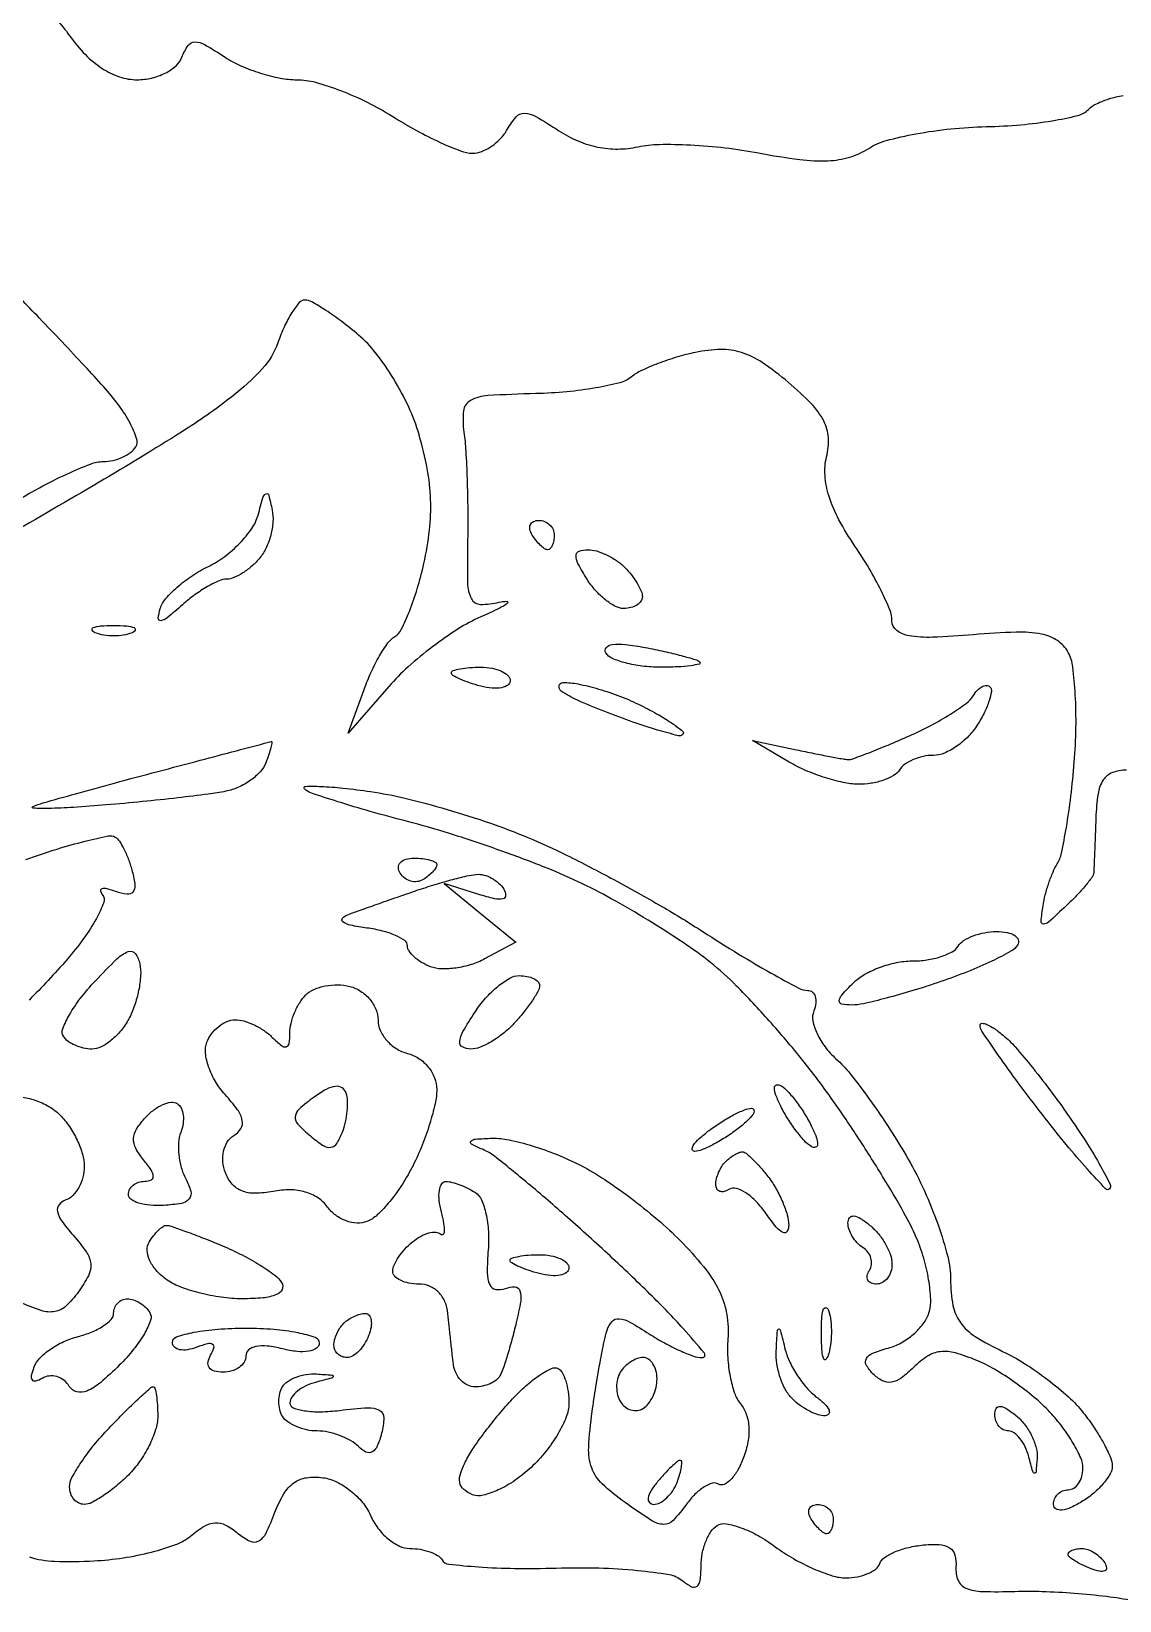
# Model space of a CAD drawing. Extents: x 0 to 102, y 0 to 135.
# Drawn here: x 89.37 to 95.64, y 14.84 to 23.88 of the extents above; entities that cross this region are included whole.
import ezdxf

# ---------------------------------------------------------------- set-up
doc = ezdxf.new("R2010")
doc.units = 0
doc.header["$MEASUREMENT"] = 0

msp = doc.modelspace()

# ---------------------------------------------------------------- linework, layer by layer
for points in [[(89.510897, 23.954317, -0.036694), (89.5914, 23.8572, 0.038466), (89.682252, 23.748384, 0.055126), (89.779236, 23.66865, 0.063219), (89.87958, 23.61997, 0.081534), (89.980516, 23.6034, 0.057794), (90.063919, 23.613073, 0.058875), (90.142341, 23.641569, 0.064984), (90.20433, 23.683609, 0.120242), (90.238771, 23.733336, -0.058336), (90.273982, 23.800485, -0.247715), (90.312795, 23.820972, -0.131877), (90.369366, 23.805787, -0.013891), (90.48694, 23.733336, 0.041402), (90.578642, 23.683562, 0.027689), (90.690491, 23.641569, 0.027909), (90.804244, 23.612765, 0.048085), (90.901405, 23.6034, -0.067496), (91.007401, 23.589026, -0.024207), (91.152483, 23.541272, -0.023497), (91.308459, 23.472854, -0.02569), (91.4526, 23.3919, 0.015281), (91.589991, 23.310931, 0.017636), (91.725756, 23.242528, 0.016916), (91.843823, 23.192942, 0.091197), (91.912015, 23.1804, 0.093653), (91.965255, 23.19046, 0.056141), (92.022354, 23.220601, 0.053548), (92.074448, 23.264912, 0.062269), (92.11298, 23.317255, -0.053693), (92.164188, 23.389367, -0.221312), (92.212017, 23.410178, -0.125732), (92.276735, 23.391895, -0.01364), (92.409846, 23.309778, 0.044626), (92.519831, 23.250993, 0.050405), (92.634161, 23.21551, 0.051814), (92.750439, 23.204235, 0.052252), (92.866212, 23.217171, -0.05006), (92.987828, 23.231299, -0.016607), (93.167562, 23.228136, -0.016346), (93.367792, 23.211378, -0.017877), (93.560558, 23.181862, 0.014138), (93.797616, 23.143749, 0.04318), (93.960239, 23.136453, 0.062608), (94.08472, 23.157376, 0.07012), (94.195058, 23.208192, -0.076965), (94.295403, 23.252759, -0.020439), (94.466712, 23.291692, -0.020232), (94.667602, 23.32044, -0.019585), (94.872349, 23.333257, 0.01564), (95.070574, 23.344096, 0.020073), (95.251749, 23.367054, 0.018325), (95.398873, 23.397312, 0.137334), (95.460319, 23.431879, -0.084544), (95.507399, 23.465257, -0.03709), (95.578793, 23.493267, -0.035342), (95.660796, 23.512388, -0.039627)], [(95.680027, 19.6272, 0.090448), (95.598521, 19.612334, 0.161104), (95.546049, 19.569879, 0.106426), (95.516038, 19.489905, 0.027639), (95.503382, 19.35225, -0.000177), (95.499394, 19.243853, -0.000237), (95.495699, 19.145641, -0.000162), (95.492533, 19.063233, -0.002527), (95.491296, 19.035, -0.148741), (95.482726, 19.01109, -0.01417), (95.443868, 18.96182, -0.017104), (95.392828, 18.904827, -0.012666), (95.332741, 18.845276, -0.005033), (95.230966, 18.751312, -0.185963), (95.201999, 18.740153, -0.441876), (95.18803, 18.755494, -0.015267), (95.199224, 18.845276, -0.024482), (95.212284, 18.908557, -0.018303), (95.232588, 18.976825, -0.018606), (95.25652, 19.039853, -0.039622), (95.280547, 19.086083, 0.088208), (95.305463, 19.148006, 0.010052), (95.333515, 19.296687, 0.011898), (95.359328, 19.4765, 0.009423), (95.378923, 19.6719, 0.015933), (95.38872, 19.870738, 0.018243), (95.385084, 20.060986, 0.017641), (95.370517, 20.220855, 0.091567), (95.343695, 20.304944, 0.12422), (95.281872, 20.372847, 0.100495), (95.190232, 20.409952, 0.054486), (95.045287, 20.420924, 0.012357), (94.798721, 20.406601, -0.010663), (94.561862, 20.392036, -0.051613), (94.427532, 20.400516, -0.120376), (94.356007, 20.431245, -0.235573), (94.329, 20.485385, 0.097275), (94.316361, 20.549734, 0.0178), (94.266284, 20.660832, 0.018538), (94.197235, 20.788392, 0.015909), (94.1155, 20.917316, -0.025952), (94.023343, 21.069344, -0.046537), (93.966534, 21.203689, -0.057433), (93.943175, 21.323652, -0.081045), (93.952314, 21.431974, 0.077864), (93.962277, 21.54177, 0.103108), (93.935535, 21.638242, 0.074525), (93.863874, 21.737633, 0.024464), (93.731331, 21.860719, 0.025998), (93.581003, 21.974413, 0.071202), (93.461587, 22.032595, 0.083827), (93.342472, 22.04986, 0.046807), (93.196568, 22.032731, 0.020051), (93.087955, 22.004939, 0.018779), (92.979477, 21.968006, 0.019136), (92.885777, 21.92795, 0.059035), (92.827512, 21.891407, -0.107389), (92.760202, 21.857709, -0.01935), (92.622424, 21.828127, -0.02008), (92.45546, 21.805849, -0.016979), (92.277612, 21.795426, 0.008487), (92.000388, 21.783898, 0.108819), (91.90102, 21.755827, 0.248272), (91.860689, 21.695851, 0.060938), (91.862708, 21.573, -0.019461), (91.873524, 21.464374, -0.006402), (91.881154, 21.303942, -0.006366), (91.885076, 21.125561, -0.007168), (91.884204, 20.954059, 0.008693), (91.883696, 20.703879, 0.1136), (91.905768, 20.614301, 0.278538), (91.958327, 20.581372, 0.064832), (92.066296, 20.593637, -0.060312), (92.109775, 20.598973, -0.711017), (92.113507, 20.588296, -0.055399), (92.065282, 20.558047, -0.008088), (91.9602, 20.509427, 0.036907), (91.829885, 20.439757, 0.020785), (91.682429, 20.337507, 0.020653), (91.541424, 20.221329, 0.031612), (91.430395, 20.108448), (91.196691, 19.8387), (91.287638, 20.090778, -0.021198), (91.328739, 20.191155, -0.023406), (91.376995, 20.284337, -0.023645), (91.425278, 20.359346, -0.099834), (91.46412, 20.39572, 0.139065), (91.502145, 20.437292, 0.021054), (91.548807, 20.54111, 0.022235), (91.594395, 20.671711, 0.017592), (91.632304, 20.816431, 0.027579), (91.664515, 21.00884, 0.036924), (91.671043, 21.185611, 0.036462), (91.651472, 21.36315, 0.025919), (91.604927, 21.557971, 0.03688), (91.545049, 21.717018, 0.02798), (91.457348, 21.881544, 0.028589), (91.356165, 22.028543, 0.052781), (91.255759, 22.133032, 0.013294), (91.159075, 22.210147, 0.017276), (91.066352, 22.275248, 0.015025), (90.98664, 22.323851, 0.130101), (90.946785, 22.3344, 0.21997), (90.914484, 22.319467, 0.035278), (90.872237, 22.26203, 0.033415), (90.829057, 22.182395, 0.023659), (90.791069, 22.088035, -0.102839), (90.701641, 21.938977, -0.040779), (90.525083, 21.776482, -0.025423), (90.236583, 21.574159, -0.006933), (89.761173, 21.284711, -0.004284), (89.226398, 20.975345, -0.031702)], [(89.25568, 21.159687, -0.013757), (89.417376, 21.253148, -0.016316), (89.575147, 21.332092, -0.015244), (89.711286, 21.389783, -0.092851), (89.786114, 21.4038, 0.05697), (89.841144, 21.410091, 0.050019), (89.895935, 21.428711, 0.052803), (89.942395, 21.456123, 0.094949), (89.972225, 21.488602, 0.225227), (89.977686, 21.537812, 0.039506), (89.939396, 21.625544, 0.03612), (89.874111, 21.729054, 0.025375), (89.786868, 21.835702, 0.003222), (89.678334, 21.953893, 0.001932), (89.547975, 22.092948, 0.001934), (89.417192, 22.230312, 0.003367), (89.307503, 22.3431, 0.03542)], [(89.339202, 19.112538, -0.009594), (89.519595, 19.172201, -0.014089), (89.680487, 19.217084, -0.009355), (89.814472, 19.247773, -0.192327), (89.854493, 19.240757, -0.112604), (89.878458, 19.217151, -0.027518), (89.905867, 19.16857, -0.026808), (89.931842, 19.107989, -0.023921), (89.952313, 19.042648, -0.033253), (89.967506, 18.963347, -0.207179), (89.956108, 18.924553, -0.26043), (89.922487, 18.911632, -0.050133), (89.856775, 18.927909, 0.025982), (89.806978, 18.942825, 0.11933), (89.77705, 18.942871, 0.403644), (89.769166, 18.930504, 0.134812), (89.779825, 18.909405, -0.281117), (89.788236, 18.865119, -0.034702), (89.745463, 18.771796, -0.032796), (89.673498, 18.658205, -0.021189), (89.576451, 18.536375, -0.008716), (89.467216, 18.414915, -0.009838), (89.358052, 18.302238, -0.009168)], [(89.309903, 17.743422, -0.054965), (89.391635, 17.726043, -0.052911), (89.47142, 17.689927, -0.063739), (89.536488, 17.639626, -0.048454), (89.589886, 17.574739, -0.037716), (89.635018, 17.495239, -0.038812), (89.665944, 17.413909, -0.071565), (89.676, 17.344007, -0.062918), (89.668111, 17.281561, -0.062506), (89.644936, 17.222891, -0.068277), (89.610697, 17.176652, -0.115658), (89.57025, 17.15091, 0.137636), (89.53097, 17.123454, 0.226017), (89.521412, 17.084841, 0.107767), (89.545924, 17.029451, 0.023437), (89.61187, 16.9476, -0.02975), (89.688042, 16.850576, -0.128992), (89.712892, 16.782398, -0.142677), (89.699825, 16.714629, -0.039383), (89.642288, 16.621338, -0.04537), (89.570151, 16.539429, -0.148897), (89.506342, 16.50762, -0.12272), (89.42804, 16.513692, -0.026485), (89.300587, 16.563798, 0.005959)], [(89.360545, 15.094455, 0.069784), (89.505308, 15.069734, 0.020411), (89.731629, 15.07223, 0.024813), (89.899208, 15.089291, 0.024941), (90.063983, 15.122855, 0.025714), (90.204126, 15.16655, 0.084644), (90.287763, 15.214719, -0.03742), (90.368311, 15.271813, -0.12166), (90.430383, 15.290993, -0.136339), (90.490025, 15.278065, -0.052113), (90.561311, 15.230481, 0.060825), (90.631536, 15.185348, 0.246362), (90.680752, 15.186991, 0.152363), (90.72327, 15.232456, 0.021551), (90.774534, 15.351571, -0.042046), (90.825669, 15.458145, -0.103873), (90.883735, 15.521941, -0.121881), (90.956284, 15.551156, -0.070451), (91.050886, 15.551116, -0.079388), (91.129838, 15.526734, -0.053341), (91.209756, 15.476121, -0.052529), (91.278574, 15.408571, -0.069185), (91.324611, 15.33375, 0.058411), (91.367274, 15.260957, 0.056961), (91.425934, 15.199315, 0.061951), (91.490952, 15.157398, 0.112697), (91.552268, 15.1434, -0.041447), (91.610402, 15.138573, -0.043621), (91.665922, 15.124226, -0.047779), (91.711116, 15.103194, -0.122149), (91.736756, 15.078126, 0.230444), (91.776598, 15.052911, 0.009867), (91.946693, 15.037299, 0.015172), (92.155158, 15.028651, 0.010041), (92.394786, 15.0308, -0.013895), (92.639392, 15.031108, -0.018076), (92.862956, 15.017078, -0.015933), (93.045704, 14.993059, -0.133325), (93.120838, 14.958815, 0.05076), (93.173902, 14.923186, 0.296486), (93.205817, 14.925957, 0.202654), (93.224684, 14.959858, 0.026994), (93.2292, 15.043448, -0.048217), (93.236065, 15.11447, -0.046901), (93.256414, 15.183555, -0.050738), (93.286318, 15.240775, -0.108993), (93.321843, 15.275271, -0.182009), (93.373688, 15.28543, -0.045645), (93.458457, 15.263079, -0.040604), (93.557246, 15.217749, -0.03133), (93.656817, 15.153364, 0.028932), (93.761757, 15.084791, 0.026778), (93.876602, 15.026829, 0.027779), (93.984433, 14.986449, 0.075837), (94.064724, 14.9742, 0.046354), (94.130156, 14.980279, 0.053928), (94.189946, 14.998319, 0.062151), (94.235732, 15.024835, 0.148807), (94.2585, 15.056307, -0.160685), (94.283727, 15.089527, -0.046829), (94.340544, 15.12124, -0.041811), (94.415175, 15.146963, -0.034269), (94.4982, 15.162057, -0.035387), (94.600457, 15.166209, -0.135295), (94.660836, 15.14759, -0.190325), (94.691504, 15.105223, -0.082994), (94.697485, 15.034861, 0.120779), (94.709564, 14.959818, 0.198118), (94.754666, 14.915233, 0.091096), (94.849104, 14.895422, 0.015071), (95.035885, 14.896365, -0.017457), (95.194115, 14.89641, -0.010661), (95.380614, 14.885964, -0.010681), (95.565168, 14.867701, -0.018603), (95.717077, 14.843622, 0.00922)]]:
    msp.add_lwpolyline(points, format="xyb")
for points in [[(90.758215, 21.124786, -0.06826), (90.762811, 21.057535, -0.045671), (90.750556, 20.981272, -0.045475), (90.724527, 20.908042, -0.065174), (90.687827, 20.849836, -0.03858), (90.642265, 20.802834, -0.0379), (90.589764, 20.763083, -0.040489), (90.538368, 20.735579, -0.102969), (90.497153, 20.727, 0.104673), (90.452101, 20.717464, 0.026879), (90.38541, 20.68351, 0.02617), (90.311827, 20.635617, 0.023952), (90.241351, 20.57895, -0.009168), (90.153677, 20.504082, -0.131708), (90.116685, 20.487272, -0.498644), (90.102024, 20.50122, -0.047229), (90.114037, 20.5578, -0.101927), (90.145526, 20.614525, -0.035402), (90.211687, 20.681312, -0.033421), (90.297066, 20.746558, -0.033115), (90.390632, 20.800068, 0.047162), (90.484921, 20.857558, 0.040071), (90.572467, 20.934636, 0.041904), (90.641053, 21.01858, 0.083562), (90.677064, 21.096168, -0.005972), (90.707371, 21.20166, -0.239439), (90.723497, 21.218568, -0.44134), (90.738508, 21.210518, -0.010691)], [(92.293607, 21.0654, -0.093332), (92.327807, 21.05896, -0.09642), (92.356882, 21.040549, -0.099167), (92.376342, 21.01308, -0.105053), (92.3832, 20.9808, -0.042167), (92.380464, 20.948411, -0.061769), (92.372241, 20.921051, -0.081139), (92.360159, 20.902499, -0.210953), (92.345893, 20.8962, -0.151918), (92.328065, 20.901745, -0.038439), (92.304186, 20.921051, -0.035638), (92.279057, 20.948417, -0.029505), (92.2563, 20.9808, -0.082592), (92.243059, 21.013126, -0.161196), (92.245691, 21.040549, -0.182303), (92.263579, 21.058777, -0.108972)], [(92.577063, 20.8962, -0.07301), (92.626809, 20.888897, -0.038689), (92.685064, 20.866379, -0.037492), (92.742274, 20.833535, -0.04736), (92.78928, 20.79468, -0.030136), (92.828132, 20.750839, -0.031128), (92.860978, 20.7031, -0.032763), (92.883968, 20.658389, -0.102712), (92.8908, 20.62548, -0.155028), (92.8826, 20.599668, -0.09773), (92.859501, 20.577681, -0.080073), (92.824993, 20.562843, -0.06165), (92.78425, 20.5578, -0.121331), (92.735893, 20.56971, -0.047568), (92.67796, 20.607502, -0.043473), (92.620342, 20.662264, -0.041443), (92.572033, 20.727, -0.016137), (92.519776, 20.817017, -0.131607), (92.508934, 20.862911, -0.309828), (92.526973, 20.88762, -0.085025)], [(89.8452, 20.459842, -0.017491), (89.920616, 20.457203, -0.078554), (89.963508, 20.447307, -0.447206), (89.968664, 20.433015, -0.174857), (89.95095, 20.417171, -0.057986), (89.902727, 20.403945, -0.037979), (89.8452, 20.399569, -0.037979), (89.787673, 20.403945, -0.057986), (89.73945, 20.417171, -0.174857), (89.721736, 20.433015, -0.447206), (89.726892, 20.447307, -0.078554), (89.769784, 20.457203, -0.017491)], [(92.907744, 20.332874, -0.007504), (93.01724, 20.310308, -0.010204), (93.115253, 20.286461, -0.007399), (93.195972, 20.263785, -0.105103), (93.22215, 20.249548, -0.607251), (93.219438, 20.237871, -0.029872), (93.169816, 20.228256, -0.022139), (93.092973, 20.221524, -0.01078), (92.994493, 20.2194, -0.02931), (92.890071, 20.225526, -0.035481), (92.793687, 20.243877, -0.038233), (92.717168, 20.270558, -0.152489), (92.680087, 20.302726, -0.332676), (92.682689, 20.331968, -0.178891), (92.71644, 20.349784, -0.061636), (92.792643, 20.350436, -0.018419)], [(91.9602, 20.2194, -0.043375), (92.024973, 20.21377, -0.063112), (92.079697, 20.196875, -0.082769), (92.116747, 20.172033, -0.206609), (92.1294, 20.14272, -0.24384), (92.116072, 20.117017, -0.106581), (92.079697, 20.101563, -0.070464), (92.025031, 20.098899, -0.040966), (91.9602, 20.110287, -0.016817), (91.895364, 20.129594, -0.025621), (91.840702, 20.151064, -0.023188), (91.799702, 20.171987, -0.269386), (91.791, 20.186967, -0.326917), (91.800268, 20.199627, -0.029396), (91.840702, 20.209873, -0.029316), (91.895342, 20.217059, -0.018041)], [(92.433652, 20.130843, -0.055771), (92.520517, 20.123081, -0.021168), (92.638828, 20.093768, -0.020654), (92.765897, 20.050739, -0.023737), (92.883075, 19.999073, -0.013047), (92.985181, 19.944764, -0.023047), (93.065994, 19.893985, -0.020961), (93.122824, 19.85087, -0.442162), (93.12372, 19.83192, -0.266339), (93.097359, 19.824772, -0.007354), (92.978739, 19.857664, -0.013269), (92.836781, 19.90341, -0.008487), (92.674297, 19.96369, -0.012216), (92.516804, 20.029657, -0.046537), (92.42412, 20.081999, -0.291064), (92.411609, 20.111822, -0.359157)], [(94.893233, 20.106367, -0.240674), (94.901762, 20.080016, -0.039323), (94.888713, 20.026213, -0.035892), (94.861668, 19.960098, -0.024555), (94.822111, 19.889238, -0.052656), (94.769056, 19.821364, -0.048434), (94.701593, 19.763922, -0.051731), (94.6306, 19.724662, -0.100788), (94.567443, 19.7118, 0.053104), (94.508537, 19.705526, 0.048787), (94.450485, 19.686949, 0.052099), (94.401771, 19.659616, 0.100791), (94.3713, 19.6272, -0.123335), (94.338138, 19.594929, -0.048937), (94.279925, 19.568332, -0.044557), (94.208442, 19.550709, -0.042232), (94.133657, 19.545598, -0.04957), (94.047532, 19.555566, -0.024197), (93.940621, 19.584313, -0.023731), (93.831349, 19.625258, -0.031606), (93.7368, 19.673186), (93.5253, 19.797776), (93.7791, 19.743941, 0.002353), (93.879394, 19.72316, 0.003129), (93.970772, 19.705268, 0.002218), (94.047496, 19.691096, 0.031464), (94.0752, 19.687887, 0.100962), (94.103541, 19.692136, 0.004522), (94.196567, 19.727058, 0.007444), (94.306564, 19.771382, 0.005242), (94.428965, 19.824352, 0.016221), (94.552354, 19.884161, 0.018794), (94.665551, 19.949179, 0.018132), (94.756468, 20.010742, 0.096737), (94.796986, 20.054547, -0.049561), (94.821548, 20.086681, -0.08149), (94.848588, 20.107517, -0.117439), (94.873638, 20.114183, -0.205752)], [(90.751995, 19.791268, -0.548857), (90.756813, 19.786927, -0.019374), (90.75067, 19.757401, -0.020017), (90.738993, 19.717384, -0.010618), (90.721513, 19.66877, -0.09461), (90.689562, 19.617243, -0.052062), (90.63375, 19.567991, -0.049314), (90.564394, 19.528238, -0.056164), (90.491519, 19.504918, -0.017167), (90.390424, 19.488276, -0.003712), (90.214567, 19.466821, -0.003869), (90.010509, 19.44506, -0.00369), (89.8029, 19.426089, -0.004941), (89.613715, 19.41209, -0.010961), (89.469259, 19.406011, -0.017537), (89.381623, 19.40732, -0.803942), (89.3799, 19.41757, -0.026099), (89.438423, 19.437671, -0.00142), (89.626033, 19.490771, -0.002207), (89.849788, 19.552352, -0.001609), (90.099, 19.618897, 0.000035), (90.343568, 19.683378, 0.000057), (90.552548, 19.738517, 0.00001), (90.73734, 19.7873, 0.003137)], [(91.3257, 19.503029, -0.023279), (91.522255, 19.465156, -0.011727), (91.766332, 19.400134, -0.01162), (92.015934, 19.320991, -0.016903), (92.231725, 19.238758, -0.015803), (92.454264, 19.136832, -0.008108), (92.726828, 18.995861, -0.00805), (93.003028, 18.8415, -0.012016), (93.238892, 18.696968, 0.006512), (93.44555, 18.567183, 0.009267), (93.632723, 18.457713, 0.005826), (93.791596, 18.371121, 0.12245), (93.843567, 18.3582, -0.174824), (93.870421, 18.348515, -0.149395), (93.887037, 18.323258, -0.104397), (93.890015, 18.284784, -0.058977), (93.878457, 18.239249, 0.140516), (93.873485, 18.182383, 0.060747), (93.897128, 18.109415, 0.053395), (93.943203, 18.03279, 0.047497), (94.006118, 17.964299, -0.041194), (94.088946, 17.876375, -0.012409), (94.199954, 17.729868, -0.012344), (94.316792, 17.558685, -0.013111), (94.422618, 17.3853, -0.024192), (94.515766, 17.203462, -0.021741), (94.594607, 17.006956, -0.022323), (94.649765, 16.824411, -0.061545), (94.666606, 16.691319, 0.044967), (94.680348, 16.543664, 0.111648), (94.722883, 16.444459, 0.096774), (94.80825, 16.364864, 0.028611), (94.965801, 16.278738, -0.030351), (95.092264, 16.209034, -0.021414), (95.225573, 16.116405, -0.021698), (95.345825, 16.016455, -0.041881), (95.431101, 15.92496, -0.019849), (95.494989, 15.836748, -0.022408), (95.548973, 15.747162, -0.02237), (95.587651, 15.667658, -0.102368), (95.598, 15.617641, -0.130887), (95.586311, 15.573753, -0.044928), (95.548297, 15.519408, -0.040973), (95.493545, 15.464291, -0.037159), (95.4288, 15.416833, -0.03018), (95.360194, 15.37954, -0.079634), (95.306589, 15.364205, -0.169856), (95.273542, 15.371485, -0.260005), (95.2596, 15.396483, -0.098179), (95.266056, 15.429044, -0.097739), (95.284451, 15.456738, -0.098144), (95.311914, 15.475284, -0.099904), (95.3442, 15.4818, 0.142973), (95.376461, 15.491218, 0.099613), (95.403949, 15.517691, 0.084224), (95.422468, 15.557279, 0.067479), (95.4288, 15.603982, 0.102881), (95.416211, 15.664515, 0.030019), (95.372885, 15.749788, 0.028787), (95.311302, 15.842226, 0.027255), (95.23845, 15.928766, 0.030168), (95.148843, 16.013295, 0.019866), (95.036528, 16.099783, 0.020007), (94.920103, 16.175474, 0.036034), (94.818355, 16.226446, 0.029771), (94.693904, 16.269472, 0.096028), (94.607044, 16.276599, 0.115639), (94.53308, 16.250446, 0.053873), (94.453367, 16.186281, -0.036239), (94.382207, 16.124751, -0.122174), (94.325909, 16.101123, -0.159892), (94.274186, 16.109623, -0.076504), (94.219271, 16.149889, -0.068344), (94.180976, 16.200376, -0.267762), (94.181383, 16.238004, -0.168816), (94.217793, 16.268813, -0.02801), (94.306507, 16.297405, 0.063013), (94.381312, 16.327425, 0.051036), (94.452277, 16.376969, 0.052751), (94.509069, 16.437453, 0.085506), (94.541428, 16.499924, 0.087303), (94.551933, 16.578342, 0.031089), (94.540252, 16.691176, 0.029723), (94.511717, 16.815999, 0.030873), (94.468853, 16.93494, 0.027026), (94.397889, 17.077575, 0.008104), (94.274782, 17.286769, 0.008099), (94.12876, 17.517462, 0.008695), (93.978673, 17.737835, 0.015664), (93.813543, 17.956587, 0.01244), (93.622203, 18.18246, 0.012629), (93.434178, 18.383101, 0.030539), (93.283009, 18.518803, 0.020033), (93.126672, 18.632888, 0.010608), (92.924505, 18.762225, 0.01054), (92.711796, 18.885954, 0.016041), (92.521609, 18.983446, 0.016851), (92.315846, 19.072365, 0.00871), (92.053204, 19.170262, 0.008649), (91.779414, 19.261622, 0.01297), (91.5372, 19.330966, -0.005503), (91.323433, 19.388725, -0.008013), (91.136407, 19.444725, -0.004484), (90.98062, 19.495648, -0.125164), (90.945, 19.518677, -0.642818), (90.951064, 19.533231, -0.018621), (91.039382, 19.532892, -0.017092), (91.166285, 19.523323, -0.008591)], [(91.574507, 19.1196, -0.026751), (91.625046, 19.116894, -0.042195), (91.667656, 19.108641, -0.051652), (91.697687, 19.096686, -0.279105), (91.7064, 19.082293, -0.145859), (91.701145, 19.064662, -0.040575), (91.683266, 19.041647, -0.037297), (91.657788, 19.017688, -0.031646), (91.627646, 18.996313, -0.108373), (91.593527, 18.984333, -0.099685), (91.556416, 18.987194, -0.095498), (91.522025, 19.004494, -0.090427), (91.495753, 19.03362, -0.136093), (91.486256, 19.066272, -0.190788), (91.496967, 19.094343, -0.140899), (91.527917, 19.113288, -0.067432)], [(91.934057, 19.026, -0.085591), (91.976892, 19.022494, -0.059513), (92.022221, 19.004843, -0.058375), (92.063068, 18.976486, -0.073574), (92.092702, 18.941336, -0.134119), (92.103373, 18.905172, -0.358652), (92.087872, 18.885544, -0.110839), (92.039592, 18.885889, -0.018553), (91.949644, 18.910301), (91.7487, 18.97293), (91.955128, 18.804046), (92.161557, 18.635163), (91.982407, 18.539285, -0.046924), (91.904031, 18.506368, -0.040324), (91.816805, 18.486566, -0.042263), (91.734091, 18.481751, -0.085227), (91.670229, 18.494455, -0.042725), (91.619329, 18.519155, -0.050238), (91.576277, 18.551049, -0.057615), (91.546668, 18.584965, -0.151801), (91.5372, 18.615432, 0.245953), (91.521975, 18.64451, 0.048505), (91.468859, 18.674165, 0.041302), (91.393668, 18.699895, 0.027819), (91.30455, 18.717176, -0.016491), (91.209397, 18.7334, -0.10988), (91.165777, 18.752918, -0.460419), (91.164337, 18.774008, -0.105968), (91.1988, 18.79585, -0.002906), (91.264478, 18.819669, -0.000914), (91.362977, 18.854543, -0.000913), (91.473025, 18.893054, -0.001012), (91.5795, 18.929855, -0.008086), (91.684057, 18.963876, -0.008401), (91.788344, 18.994045, -0.008158), (91.879352, 19.017137, -0.035787)], [(94.931186, 18.6966, -0.044338), (94.992724, 18.691132, -0.096449), (95.036762, 18.674075, -0.174615), (95.056431, 18.648898, -0.221268), (95.052994, 18.619919, -0.129511), (95.014062, 18.582943, -0.014169), (94.903295, 18.52616, -0.016575), (94.764922, 18.465652, -0.012671), (94.609931, 18.408419, -0.008285), (94.449802, 18.356802, -0.009632), (94.295863, 18.313203, -0.008762), (94.16461, 18.281193, -0.055479), (94.096387, 18.2736, -0.0476), (94.040165, 18.278964, -0.379706), (94.025559, 18.29799, -0.166659), (94.039573, 18.331017, -0.013454), (94.105414, 18.4005, -0.068004), (94.169439, 18.449131, -0.039032), (94.257474, 18.490123, -0.038214), (94.354176, 18.518073, -0.051288), (94.444864, 18.5274, 0.036597), (94.530058, 18.533644, 0.040741), (94.610337, 18.552251, 0.044707), (94.674948, 18.579458, 0.133107), (94.7097, 18.612, -0.113876), (94.741831, 18.644458, -0.049743), (94.796329, 18.671749, -0.045713), (94.862584, 18.690335, -0.045566)], [(89.995854, 18.510684, -0.066552), (90.000449, 18.443201, -0.033303), (89.989211, 18.35825, -0.032348), (89.965595, 18.270453, -0.041011), (89.932173, 18.193434, -0.048787), (89.887808, 18.127014, -0.0495), (89.831608, 18.070805, -0.054289), (89.772606, 18.032309, -0.117949), (89.720316, 18.0198, -0.055936), (89.671433, 18.025286, -0.049711), (89.622895, 18.041525, -0.052643), (89.581852, 18.065428, -0.09646), (89.555678, 18.093757, -0.236599), (89.551803, 18.137216, -0.036656), (89.590466, 18.217456, -0.034258), (89.65416, 18.312425, -0.023602), (89.73829, 18.411007, -0.010862), (89.864101, 18.539363, -0.101456), (89.928917, 18.581043, -0.334144), (89.969123, 18.569668, -0.112786)], [(92.18143, 18.4428, -0.0465), (92.226276, 18.43862, -0.066458), (92.264181, 18.426118, -0.086561), (92.289758, 18.407704, -0.195979), (92.2986, 18.386011, -0.127166), (92.290598, 18.355056, -0.019706), (92.257471, 18.300458, -0.02089), (92.212197, 18.237908, -0.016815), (92.158588, 18.174511, -0.036963), (92.096467, 18.11531, -0.035868), (92.025706, 18.065246, -0.038089), (91.957063, 18.030559, -0.098253), (91.902838, 18.0198, -0.124081), (91.854763, 18.031917, -0.305117), (91.838593, 18.062624, -0.104533), (91.857605, 18.120794, -0.01396), (91.92568, 18.2313, -0.035579), (91.987356, 18.312235, -0.039402), (92.057971, 18.380672, -0.042987), (92.126846, 18.428305, -0.130517)], [(91.205934, 18.380847, -0.080723), (91.267864, 18.353423, -0.072973), (91.320393, 18.30701, -0.075708), (91.355803, 18.249297, -0.10013), (91.368, 18.189, 0.104171), (91.38073, 18.128562, 0.075837), (91.417702, 18.070442, 0.072113), (91.47254, 18.023416, 0.077432), (91.5372, 17.995287, -0.081621), (91.603133, 17.965949, -0.076959), (91.657744, 17.916568, -0.078733), (91.693901, 17.854128, -0.092196), (91.7064, 17.786918, -0.056068), (91.697217, 17.705283, -0.019502), (91.666391, 17.590806, -0.019089), (91.622335, 17.466345, -0.021092), (91.570199, 17.349773, -0.027809), (91.508507, 17.241612, -0.028828), (91.435868, 17.142316, -0.030088), (91.363294, 17.064317, -0.099034), (91.304165, 17.02693, -0.104357), (91.24728, 17.01784, -0.075066), (91.184046, 17.030617, -0.07127), (91.124288, 17.062608, -0.07655), (91.077566, 17.109444, 0.088), (91.02215, 17.162525, 0.076926), (90.949285, 17.196365, 0.06835), (90.861747, 17.209124, 0.049324), (90.763358, 17.200214, -0.042124), (90.659637, 17.189316, -0.098574), (90.583184, 17.202914, -0.122326), (90.52796, 17.242005, -0.086456), (90.488793, 17.30751, -0.068773), (90.474085, 17.370591, -0.078422), (90.478095, 17.432409, -0.086679), (90.499953, 17.484953, -0.112994), (90.536921, 17.521421, 0.115503), (90.577837, 17.562187, 0.193503), (90.586168, 17.609321, 0.107667), (90.558864, 17.670166, 0.024813), (90.487226, 17.757684, -0.049436), (90.431658, 17.832822, -0.050667), (90.392454, 17.916807, -0.055799), (90.374244, 17.996736, -0.120308), (90.382184, 18.058949, -0.069451), (90.409676, 18.108669, -0.063139), (90.450517, 18.150798, -0.06677), (90.497937, 18.179318, -0.102387), (90.544725, 18.189, -0.072038), (90.59522, 18.181687, -0.038774), (90.654095, 18.159178, -0.037644), (90.711733, 18.126336, -0.048092), (90.75888, 18.08748, 0.023824), (90.811238, 18.039887, 0.238128), (90.83925, 18.033547, 0.305942), (90.856217, 18.05243, 0.034569), (90.8604, 18.11286, -0.060344), (90.867098, 18.168159, -0.039067), (90.887347, 18.22943, -0.038956), (90.917007, 18.287083, -0.058161), (90.952134, 18.331494, -0.093987), (90.999135, 18.36351, -0.054678), (91.064528, 18.383832, -0.052013), (91.137136, 18.390247, -0.060065)], [(94.97064, 18.098475, -0.040231), (95.038413, 18.032342, -0.009498), (95.140157, 17.911116, -0.009718), (95.252104, 17.766818, -0.009435), (95.359494, 17.616871, -0.009237), (95.454881, 17.472594, -0.01489), (95.530097, 17.345943, -0.008648), (95.586455, 17.239987, -0.325004), (95.582445, 17.214645, -0.421947), (95.559546, 17.214947, -0.005829), (95.455076, 17.327673, -0.012119), (95.332773, 17.469528, -0.007188), (95.193591, 17.644164, -0.005097), (95.056788, 17.824745, -0.007651), (94.941466, 17.985315, -0.003685), (94.847127, 18.123162, -0.149293), (94.8366, 18.157632, -0.424721), (94.847607, 18.168253, -0.095259), (94.875974, 18.16174, -0.047547), (94.919151, 18.137552, -0.021766)], [(93.776409, 17.71872, -0.022398), (93.823952, 17.649639, -0.023749), (93.864132, 17.577888, -0.024227), (93.892605, 17.513186, -0.091785), (93.900619, 17.4699, -0.344492), (93.888487, 17.454382, -0.206301), (93.864132, 17.458391, -0.065258), (93.824242, 17.492015, -0.02314), (93.776409, 17.54952, -0.022398), (93.728867, 17.6186, -0.023749), (93.688687, 17.690351, -0.024227), (93.660213, 17.755053, -0.091785), (93.6522, 17.798339, -0.344492), (93.664331, 17.813857, -0.206301), (93.688687, 17.809848, -0.065258), (93.728577, 17.776224, -0.02314)], [(91.184654, 17.766137, 0.173056), (91.160797, 17.796596, 0.173306), (91.123063, 17.80505, 0.095409), (91.069482, 17.787707, 0.032033), (90.999835, 17.743327, 0.022659), (90.913659, 17.674111, 0.190903), (90.891456, 17.630568, 0.216616), (90.906543, 17.586859, 0.029774), (90.97866, 17.519371, 0.027318), (91.052583, 17.46455, 0.178427), (91.096846, 17.45417, 0.228177), (91.130819, 17.476016, 0.046094), (91.163479, 17.542181, 0.036914), (91.180891, 17.599978, 0.031147), (91.190853, 17.663094, 0.032306), (91.192603, 17.722038, 0.071833)], [(90.210517, 17.706263, -0.146909), (90.233397, 17.680897, -0.078661), (90.245372, 17.640053, -0.067064), (90.245087, 17.590538, -0.056745), (90.231971, 17.539814, 0.074861), (90.219186, 17.481815, 0.043231), (90.220539, 17.410217, 0.042084), (90.234592, 17.33691, 0.054471), (90.260125, 17.273421, -0.054333), (90.289378, 17.200739, -0.245801), (90.280242, 17.157441, -0.178585), (90.235426, 17.131342, -0.028485), (90.132922, 17.1193, -0.035382), (90.055114, 17.120135, -0.05538), (89.989467, 17.132905, -0.074548), (89.944608, 17.154663, -0.24747), (89.9298, 17.18275, -0.124722), (89.937111, 17.211601, -0.100781), (89.957694, 17.236178, -0.090414), (89.988484, 17.252694, -0.078166), (90.024759, 17.2584, 0.109036), (90.060751, 17.266343, 0.307611), (90.073329, 17.287349, 0.135433), (90.061042, 17.323625, 0.024239), (90.017704, 17.381319, -0.050157), (89.972523, 17.448435, -0.134883), (89.959846, 17.504049, -0.130606), (89.977218, 17.559467, -0.045715), (90.028495, 17.626239, -0.045127), (90.076771, 17.669822, -0.057552), (90.128496, 17.700072, -0.069368), (90.175782, 17.713449, -0.172257)], [(93.52032, 17.678709, -0.38158), (93.533798, 17.667465, -0.190929), (93.528311, 17.644123, -0.058084), (93.493566, 17.604842, -0.020752), (93.43572, 17.557191, -0.02017), (93.367006, 17.509449, -0.021763), (93.296351, 17.468677, -0.021922), (93.23309, 17.439203, -0.08984), (93.19188, 17.430291, -0.38158), (93.178402, 17.441535, -0.190929), (93.183889, 17.464877, -0.058084), (93.218634, 17.504158, -0.020752), (93.27648, 17.551809, -0.02017), (93.345194, 17.599551, -0.021763), (93.415849, 17.640323, -0.021922), (93.47911, 17.669797, -0.08984)], [(92.02702, 17.506254, -0.060563), (92.122904, 17.497573, -0.021655), (92.256037, 17.462929, -0.021115), (92.400231, 17.411905, -0.023403), (92.53462, 17.350413, -0.028444), (92.674831, 17.267734, -0.015409), (92.837786, 17.15128, -0.015306), (92.996855, 17.022144, -0.023309), (93.125905, 16.899702, -0.025218), (93.25802, 16.747431, -0.056414), (93.338181, 16.617125, -0.069237), (93.377484, 16.490311, -0.059656), (93.383503, 16.350816, 0.034422), (93.382722, 16.242912, 0.032404), (93.3966, 16.133679, 0.03405), (93.42182, 16.038578, 0.088243), (93.455904, 15.976677, -0.086734), (93.48986, 15.915444, -0.068874), (93.504593, 15.84115, -0.060757), (93.499272, 15.756985, -0.044404), (93.473973, 15.666715, -0.036959), (93.440492, 15.594831, -0.061794), (93.401076, 15.541133, -0.089949), (93.362254, 15.512544, -0.257715), (93.329926, 15.514134, 0.209948), (93.294777, 15.519076, 0.072057), (93.246746, 15.497738, 0.056566), (93.194116, 15.455618, 0.039602), (93.144924, 15.39765, -0.033001), (93.068103, 15.304666, -0.214066), (93.013315, 15.281981, -0.137027), (92.945694, 15.303016, -0.011211), (92.791044, 15.407992, -0.034214), (92.659345, 15.516064, -0.117614), (92.599065, 15.607857, -0.100462), (92.581742, 15.725126, -0.021311), (92.601683, 15.931761, -0.005011), (92.623254, 16.075617, -0.005414), (92.647195, 16.215345, -0.005123), (92.670246, 16.334706, -0.025865), (92.687215, 16.400415, -0.109308), (92.716098, 16.450603, -0.233455), (92.756727, 16.466462, -0.107007), (92.819565, 16.447041, -0.016774), (92.930985, 16.379265, 0.01951), (93.01767, 16.327183, 0.020765), (93.106397, 16.283169, 0.020888), (93.185471, 16.251843, 0.084053), (93.236522, 16.2432, 0.633627), (93.248308, 16.268154, 0.011807), (93.125093, 16.410946, 0.014191), (92.948699, 16.595082, 0.007462), (92.719746, 16.81425, 0.005545), (92.474418, 17.037158, 0.007324), (92.245729, 17.234446, 0.005459), (92.050672, 17.394207, 0.068868), (91.969198, 17.442804, -0.021562), (91.907008, 17.472341, -0.490258), (91.904062, 17.489239, -0.193642), (91.9295, 17.501503, -0.008996)], [(93.466623, 17.4276, -0.175159), (93.488201, 17.419802, -0.019325), (93.527903, 17.38411, -0.02172), (93.573068, 17.336254, -0.015936), (93.619033, 17.27955, -0.034194), (93.66225, 17.213722, -0.028299), (93.699196, 17.138396, -0.029209), (93.72518, 17.065176, -0.065348), (93.734109, 17.006926, -0.135619), (93.724778, 16.970072, -0.398263), (93.701972, 16.963137, -0.106257), (93.662361, 16.994813, -0.018382), (93.604111, 17.071791, 0.03802), (93.547534, 17.14076, 0.055219), (93.487249, 17.191275, 0.070669), (93.43241, 17.217496, 0.217979), (93.392611, 17.212523, -0.07273), (93.36246, 17.199476, -0.148778), (93.336951, 17.200298, -0.188588), (93.320102, 17.214502, -0.125044), (93.3138, 17.239307, -0.062008), (93.317912, 17.272335, -0.039113), (93.330367, 17.309191, -0.038839), (93.348605, 17.344075, -0.056568), (93.3702, 17.3712, -0.031964), (93.394735, 17.392784, -0.032093), (93.421789, 17.411032, -0.033851), (93.447375, 17.423759, -0.098795)], [(91.759983, 17.257105, -0.060077), (91.794813, 17.252279, -0.025456), (91.839821, 17.237932, -0.02474), (91.886866, 17.217543, -0.029624), (91.928815, 17.193655, -0.149611), (91.964114, 17.151481, -0.045065), (91.989896, 17.070939, -0.040692), (92.003893, 16.970449, -0.034458), (92.002623, 16.86318, 0.019407), (91.997119, 16.731938, 0.106188), (92.011727, 16.662881, 0.249599), (92.04645, 16.635847, 0.135506), (92.101755, 16.64123, -0.103931), (92.157076, 16.650117, -0.31359), (92.185773, 16.628047, -0.120125), (92.189854, 16.568435, -0.016092), (92.164301, 16.44425, -0.007206), (92.139372, 16.34643, -0.00826), (92.112674, 16.253746, -0.007558), (92.08759, 16.175998, -0.046044), (92.070411, 16.13745, -0.106543), (92.048937, 16.113141, -0.054655), (92.013602, 16.092638, -0.050724), (91.970885, 16.078709, -0.053511), (91.927007, 16.074, -0.112416), (91.884626, 16.083651, -0.087595), (91.846135, 16.111277, -0.081874), (91.81737, 16.152421, -0.080284), (91.803086, 16.2009, -0.003054), (91.795767, 16.261494, -0.001419), (91.786971, 16.340226, -0.001406), (91.778203, 16.422948, -0.001961), (91.770857, 16.497, 0.077176), (91.753605, 16.564848, 0.09437), (91.71718, 16.619106, 0.100149), (91.665331, 16.653954, 0.098346), (91.603671, 16.6662, -0.047174), (91.545852, 16.671667, -0.067154), (91.496977, 16.688008, -0.087302), (91.46402, 16.712085, -0.193799), (91.4526, 16.740441, -0.110009), (91.460403, 16.775479, -0.038704), (91.485951, 16.820553, -0.036176), (91.522689, 16.867371, -0.035119), (91.566134, 16.908907, -0.045413), (91.613264, 16.941287, -0.06173), (91.660986, 16.960785, -0.077491), (91.70209, 16.965322, -0.187306), (91.729602, 16.953198, 0.401181), (91.743364, 16.95289, 0.20341), (91.751228, 16.970093, 0.052895), (91.747646, 17.015751, 0.017952), (91.733101, 17.080832, -0.036983), (91.720604, 17.148796, -0.064903), (91.721843, 17.205859, -0.099628), (91.735672, 17.243751, -0.266002)], [(90.14901, 17.0046, -0.083835), (90.175684, 17.000096, -0.004089), (90.260425, 16.969859, -0.006547), (90.360742, 16.931639, -0.004669), (90.472089, 16.886332, -0.018904), (90.584675, 16.834209, -0.021054), (90.688923, 16.775418, -0.020942), (90.772885, 16.718288, -0.09475), (90.812765, 16.674832, -0.253894), (90.814966, 16.635779, -0.187288), (90.782966, 16.605393, -0.075637), (90.706812, 16.586898, -0.02182), (90.585462, 16.5816, -0.034737), (90.464932, 16.589984, -0.028573), (90.338412, 16.615107, -0.029482), (90.224504, 16.651858, -0.065174), (90.144545, 16.695666, -0.056718), (90.089359, 16.746532, -0.072019), (90.052063, 16.804846, -0.087512), (90.037607, 16.86131, -0.158721), (90.048768, 16.907166, -0.027522), (90.074759, 16.944465, -0.034005), (90.103054, 16.975979, -0.036259), (90.12967, 16.998338, -0.157847)], [(94.2021, 17.0046, -0.048188), (94.250656, 16.955691, -0.041499), (94.291723, 16.895985, -0.04354), (94.319882, 16.834997, -0.086594), (94.329, 16.782741, -0.075301), (94.322256, 16.738214, -0.088925), (94.302682, 16.700434, -0.100706), (94.273574, 16.675178, -0.129192), (94.239407, 16.6662, -0.098926), (94.208999, 16.672276, -0.176081), (94.19043, 16.689334, -0.169366), (94.186733, 16.714893, -0.090666), (94.198487, 16.744954, 0.108373), (94.210467, 16.779073, 0.099685), (94.207606, 16.816184, 0.095498), (94.190306, 16.850575, 0.090427), (94.16118, 16.876847, -0.066946), (94.128289, 16.903842, -0.052251), (94.100457, 16.940804, -0.053446), (94.081535, 16.981605, -0.082044), (94.0752, 17.019952, -0.167546), (94.085109, 17.048694, -0.26259), (94.108642, 17.058455, -0.113412), (94.147975, 17.044264, -0.030163)], [(92.2986, 16.8354, -0.043375), (92.363373, 16.82977, -0.063112), (92.418097, 16.812875, -0.082769), (92.455147, 16.788033, -0.206609), (92.4678, 16.75872, -0.24384), (92.454472, 16.733017, -0.106581), (92.418097, 16.717563, -0.070464), (92.363431, 16.714899, -0.040966), (92.2986, 16.726287, -0.016817), (92.233764, 16.745594, -0.025621), (92.179102, 16.767064, -0.023188), (92.138102, 16.787987, -0.269386), (92.1294, 16.802967, -0.326917), (92.138668, 16.815627, -0.029396), (92.179102, 16.825873, -0.029316), (92.233742, 16.833059, -0.018041)], [(89.924807, 16.5816, -0.084814), (89.958876, 16.575779, -0.053424), (89.995397, 16.558353, -0.051843), (90.028712, 16.532735, -0.064614), (90.053324, 16.502462, -0.230083), (90.057892, 16.457517, -0.043368), (90.021899, 16.380604, -0.038493), (89.960107, 16.290539, -0.026788), (89.877662, 16.198753, -0.020138), (89.768824, 16.098346, -0.076621), (89.69033, 16.050014, -0.162067), (89.632823, 16.045541, -0.195825), (89.589404, 16.07723, 0.089133), (89.558019, 16.112204, 0.095054), (89.51708, 16.133107, 0.099888), (89.473025, 16.136791, 0.109913), (89.432628, 16.122745, -0.067801), (89.397109, 16.10696, -0.322947), (89.37737, 16.113986, -0.208683), (89.372285, 16.140059, -0.036909), (89.38699, 16.188871, -0.102931), (89.419869, 16.239992, -0.047063), (89.480834, 16.291347, -0.043886), (89.557736, 16.335203, -0.046198), (89.639821, 16.364077, 0.035761), (89.718443, 16.389904, 0.047796), (89.78487, 16.42486, 0.056695), (89.830939, 16.463129, 0.193444), (89.8452, 16.498612, -0.094869), (89.851265, 16.530289, -0.096867), (89.868585, 16.557222, -0.098863), (89.894431, 16.575252, -0.10337)], [(91.294845, 16.497, -0.226347), (91.316603, 16.486618, -0.133446), (91.328456, 16.459723, -0.08379), (91.327742, 16.418731, -0.04548), (91.313994, 16.3701, -0.048303), (91.289765, 16.321557, -0.053891), (91.25741, 16.280477, -0.061199), (91.222227, 16.25239, -0.13875), (91.189749, 16.2432, -0.092194), (91.160908, 16.248563, -0.096071), (91.136392, 16.263909, -0.099379), (91.119986, 16.286801, -0.106332), (91.1142, 16.3137, -0.065559), (91.118296, 16.344808, -0.03911), (91.130767, 16.380058, -0.038504), (91.149009, 16.413833, -0.053359), (91.1706, 16.4406, -0.051618), (91.197175, 16.46219, -0.038264), (91.230362, 16.480432, -0.039049), (91.26476, 16.492913, -0.067606)], [(93.961492, 16.51976, -0.06278), (93.974899, 16.469174, -0.030339), (93.979794, 16.402249, -0.029507), (93.976463, 16.330899, -0.037336), (93.964627, 16.26596, -0.087174), (93.949709, 16.233332, -0.597527), (93.936163, 16.234816, -0.080377), (93.925928, 16.27973, -0.012823), (93.922493, 16.3701, -0.014395), (93.923995, 16.461478, -0.052471), (93.932656, 16.518755, -0.333666), (93.946365, 16.529656, -0.31318)], [(90.6066, 16.4124, -0.019193), (90.768738, 16.406174, -0.031084), (90.905344, 16.387075, -0.032393), (91.005617, 16.359775, -0.320386), (91.0296, 16.326188, -0.253109), (91.013484, 16.296391, -0.106351), (90.969586, 16.279502, -0.0665), (90.901919, 16.277974, -0.033931), (90.8181, 16.29306, 0.032626), (90.730101, 16.309134, 0.076525), (90.663481, 16.306648, 0.131105), (90.622347, 16.286738, 0.21819), (90.6066, 16.252371, -0.139398), (90.596433, 16.216613, -0.100013), (90.567856, 16.186145, -0.085453), (90.525117, 16.165628, -0.069377), (90.474707, 16.1586, -0.067586), (90.425202, 16.165322, -0.171774), (90.395895, 16.185812, -0.201622), (90.388714, 16.217551, -0.094824), (90.403985, 16.257577, 0.059284), (90.422956, 16.298385, 0.357523), (90.415102, 16.318632, 0.196415), (90.385505, 16.322387, 0.026179), (90.324378, 16.302532, -0.049884), (90.270446, 16.287796, -0.090961), (90.224954, 16.28845, -0.140568), (90.195131, 16.303791, -0.206976), (90.1836, 16.330455, -0.325818), (90.206912, 16.362432, -0.029898), (90.307856, 16.388329, -0.029615), (90.444456, 16.406485, -0.018234)], [(93.714184, 16.287609, 0.051625), (93.740457, 16.215949, 0.03275), (93.784688, 16.138708, 0.032725), (93.838703, 16.067796, 0.051005), (93.89472, 16.01535, -0.030215), (93.94198, 15.974649, -0.09284), (93.966216, 15.940284, -0.265133), (93.964261, 15.918436, -0.237559), (93.94407, 15.907491, -0.089019), (93.902803, 15.913613, -0.038526), (93.851512, 15.935412, -0.036543), (93.799125, 15.967671, -0.040123), (93.75372, 16.00632, -0.073739), (93.715533, 16.057804, -0.042285), (93.684904, 16.128964, -0.041184), (93.665738, 16.207416, -0.053505), (93.662014, 16.28127, -0.001614), (93.669128, 16.400195, -0.36132), (93.676309, 16.407805, -0.375502), (93.684772, 16.402046, -0.001652)], [(92.40435, 16.180215, -0.15478), (92.428773, 16.156571, -0.046797), (92.449162, 16.108474, -0.041906), (92.463125, 16.047087, -0.034989), (92.4678, 15.980368, -0.095643), (92.452597, 15.901615, -0.037738), (92.403701, 15.802138, -0.035614), (92.33309, 15.699695, -0.037193), (92.24959, 15.609891, -0.035566), (92.157336, 15.53585, -0.04247), (92.060628, 15.480439, -0.047527), (91.973338, 15.449518, -0.154171), (91.912739, 15.453187, -0.08631), (91.86152, 15.483792, -0.177549), (91.83909, 15.524026, -0.127023), (91.844402, 15.579443, -0.035801), (91.880074, 15.659359, -0.028574), (91.926109, 15.734694, -0.012126), (91.99585, 15.830363, -0.011952), (92.075415, 15.929144, -0.01533), (92.153474, 16.01591, -0.023397), (92.22989, 16.088645, -0.033541), (92.304482, 16.144985, -0.035491), (92.368408, 16.180649, -0.228875)], [(92.895793, 16.2432, 0.089642), (92.861481, 16.236999, 0.053229), (92.824211, 16.218349, 0.051032), (92.789805, 16.190961, 0.06081), (92.7639, 16.1586, 0.080615), (92.747851, 16.119855, 0.059272), (92.742583, 16.073595, 0.059053), (92.748318, 16.027192, 0.078319), (92.764753, 15.98802, 0.090427), (92.791025, 15.958894, 0.095498), (92.825416, 15.941594, 0.099685), (92.862527, 15.938733, 0.108373), (92.896646, 15.950713, 0.093559), (92.926806, 15.97826, 0.052935), (92.952266, 16.020898, 0.050295), (92.969558, 16.071051, 0.057944), (92.9754, 16.121293, 0.063462), (92.96946, 16.167902, 0.081425), (92.952015, 16.20739, 0.09843), (92.926152, 16.233811, 0.151097)], [(91.013443, 16.148786, -0.003272), (91.102914, 16.14206, -0.420376), (91.109364, 16.134297, -0.309854), (91.101617, 16.125164, -0.002679), (91.00845, 16.100283, 0.047137), (90.951809, 16.079619, 0.057176), (90.90389, 16.049693, 0.067369), (90.87119, 16.015549, 0.158623), (90.8604, 15.982392, 0.309005), (90.879624, 15.954256, 0.055172), (90.944468, 15.936883, 0.042943), (91.036892, 15.930801, 0.025825), (91.14659, 15.938687, -0.014398), (91.309688, 15.954163, -0.141774), (91.376386, 15.939538, -0.279897), (91.401416, 15.896566, -0.059418), (91.389061, 15.807001, -0.036268), (91.364065, 15.733614, -0.163487), (91.334444, 15.700173, -0.248242), (91.298841, 15.698921, -0.08367), (91.255151, 15.730009, 0.066645), (91.209908, 15.764568, 0.039083), (91.148188, 15.793706, 0.03838), (91.08068, 15.813575, 0.052426), (91.017673, 15.8202, -0.051945), (90.957455, 15.826473, -0.048375), (90.898292, 15.845051, -0.051827), (90.848801, 15.872379, -0.102647), (90.8181, 15.9048, -0.079461), (90.80199, 15.943444, -0.059169), (90.796532, 15.9894, -0.059169), (90.80199, 16.035356, -0.079461), (90.8181, 16.074, -0.106566), (90.848571, 16.105683, -0.056793), (90.89705, 16.130866, -0.052748), (90.954844, 16.146255, -0.05589)], [(90.072528, 16.074, -0.345824), (90.082931, 16.065827, -0.020953), (90.091224, 16.024297, -0.024101), (90.097092, 15.969665, -0.014704), (90.099, 15.9048, -0.077955), (90.086923, 15.82781, -0.038133), (90.049297, 15.7356, -0.036641), (89.994553, 15.643626, -0.043841), (89.9298, 15.5664, -0.022886), (89.858815, 15.501632, -0.026473), (89.785451, 15.446903, -0.026952), (89.71937, 15.407818, -0.120635), (89.676, 15.3972, -0.118778), (89.643732, 15.404975, -0.100644), (89.616251, 15.426904, -0.092342), (89.597798, 15.4597, -0.082273), (89.5914, 15.498321, -0.125373), (89.605025, 15.551804, -0.023164), (89.658178, 15.639438, -0.023563), (89.731697, 15.738462, -0.019557), (89.818728, 15.836721, -0.005433), (89.907767, 15.927659, -0.008328), (89.987054, 16.004299, -0.003734), (90.055665, 16.06749, -0.186321)], [(95.0481, 15.9048, -0.059893), (95.095926, 15.854322, -0.047483), (95.13484, 15.789973, -0.048937), (95.159664, 15.72222, -0.081318), (95.165186, 15.661791, -0.005292), (95.158726, 15.582931, -0.449239), (95.150071, 15.576566, -0.279295), (95.139856, 15.58618, -0.003839), (95.116683, 15.67215, 0.046657), (95.09608, 15.728792, 0.05682), (95.06633, 15.77671, 0.067019), (95.032445, 15.809424, 0.159836), (94.999597, 15.8202, -0.120368), (94.969696, 15.827504, -0.100708), (94.944229, 15.848094, -0.091833), (94.927125, 15.878889, -0.081138), (94.9212, 15.915159, -0.122183), (94.929799, 15.949822, -0.300026), (94.951771, 15.961869, -0.128583), (94.989623, 15.948598, -0.024942)], [(93.110004, 15.651, 0.176553), (93.093489, 15.644981, 0.014236), (93.058383, 15.613723, 0.017822), (93.017876, 15.572711, 0.012711), (92.9754, 15.5241, 0.035237), (92.939195, 15.473631, 0.100348), (92.924362, 15.433221, 0.22275), (92.931763, 15.408105, 0.214681), (92.95599, 15.3972, 0.125677), (92.992452, 15.406512, 0.064053), (93.030967, 15.434477, 0.05745), (93.065583, 15.475568, 0.054778), (93.090594, 15.5241, 0.019009), (93.10718, 15.572779, 0.034664), (93.116382, 15.613723, 0.044074), (93.118247, 15.642956, 0.407084)], [(93.901007, 15.3972, -0.093332), (93.935207, 15.39076, -0.09642), (93.964282, 15.372349, -0.099167), (93.983742, 15.34488, -0.105053), (93.9906, 15.3126, -0.042167), (93.987864, 15.280211, -0.061769), (93.979641, 15.252851, -0.081139), (93.967559, 15.234299, -0.210953), (93.953293, 15.228, -0.151918), (93.935465, 15.233545, -0.038439), (93.911586, 15.252851, -0.035638), (93.886457, 15.280217, -0.029505), (93.8637, 15.3126, -0.082592), (93.850459, 15.344926, -0.161196), (93.853091, 15.372349, -0.182303), (93.870979, 15.390577, -0.108972)], [(95.423807, 15.1434, -0.088797), (95.458076, 15.137266, -0.053277), (95.495213, 15.118833, -0.051183), (95.529426, 15.091759, -0.061454), (95.555101, 15.059769, -0.1144), (95.564743, 15.031226, -0.32948), (95.554645, 15.014327, -0.155351), (95.524543, 15.01169, -0.036408), (95.475494, 15.02652, -0.020646), (95.425201, 15.048241, -0.029555), (95.382768, 15.07187, -0.029412), (95.35171, 15.094323, -0.2252), (95.3442, 15.110151, -0.219607), (95.350072, 15.122875, -0.077771), (95.367585, 15.133633, -0.059132), (95.393325, 15.140966, -0.039867)]]:
    msp.add_lwpolyline(points, format="xyb", close=True)

doc.saveas('drawing.dxf')
